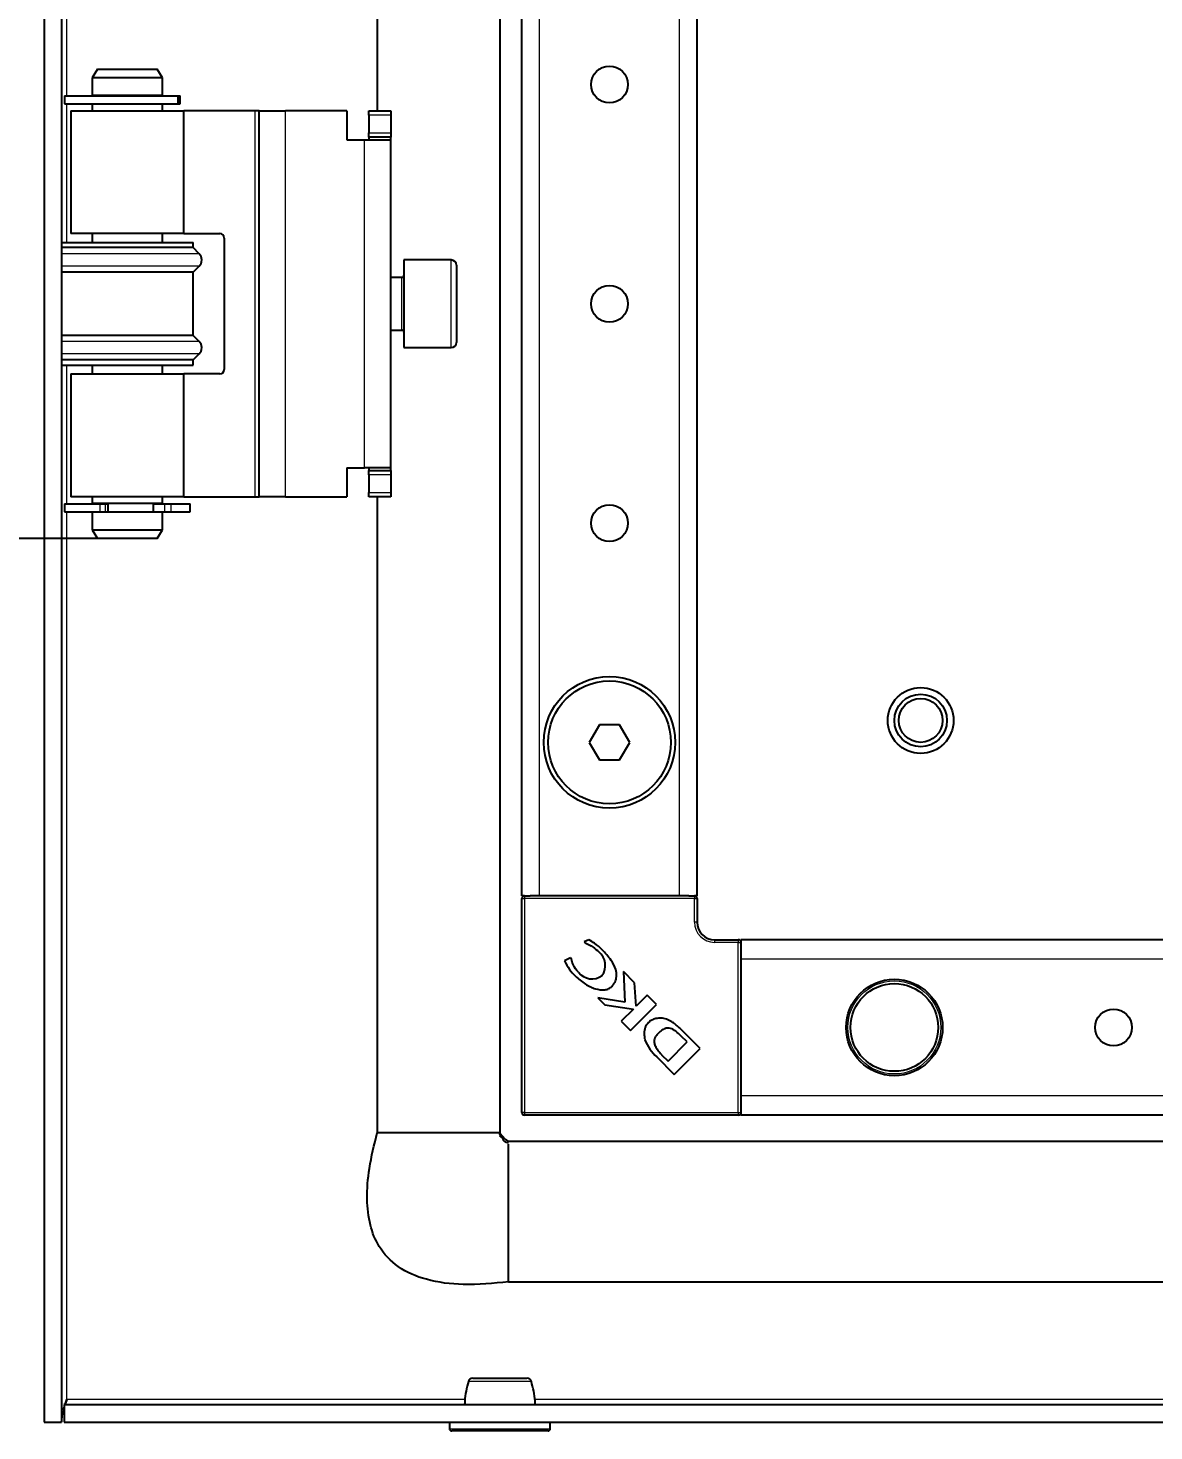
# Model space of a CAD drawing. Header units: millimetres. Extents: x -188 to 1295, y -1228 to 1043.
# Drawn here: x 867.4 to 995.8, y -1101 to -941 of the extents above; entities that cross this region are included whole.
import ezdxf

# ---------------------------------------------------------------- set-up
doc = ezdxf.new("R2010")
doc.units = ezdxf.units.MM
doc.layers.add('FORMAT', color=7, linetype='Continuous')
doc.styles.add('SLDTEXTSTYLE0', font='TXT', dxfattribs={"width": 0.75})
doc.dimstyles.new('SLDDIMSTYLE0', dxfattribs={"dimtxt": 20, "dimasz": 10, "dimexe": 0, "dimexo": 0.0625, "dimgap": 5, "dimtad": 2, "dimdec": 1, "dimrnd": 1e-09, "dimzin": 12, "dimdsep": 46, "dimtxsty": 'SLDTEXTSTYLE0', "dimsah": 1, "dimcen": 0.09, "dimadec": 0, "dimazin": 3, "dimtfac": 1, "dimtofl": 0, "dimtmove": 0, "dimatfit": 3, "dimfxl": 0, "dimfrac": 2, "dimtolj": 1, "dimtzin": 12, "dimarcsym": 0})

# ---------------------------------------------------------------- blocks, each defined once
blk = doc.blocks.new('_D_7')
at = {"layer": 'FORMAT'}
for p, q in [((875.28, 754.27), (676.04, 754.27)), ((677.04, 754.27), (677.04, -999.23)), ((875.28, -999.23), (676.04, -999.23))]:
    blk.add_line(p, q, dxfattribs=at)
for points in [[(677.04, 754.27), (675.5, 744.27), (678.58, 744.27)], [(677.04, -999.23), (678.58, -989.23), (675.5, -989.23)]]:
    blk.add_solid(points, dxfattribs=at)
at = {"layer": 'FORMAT', "insert": (651.26, -163.12), "char_height": 20, "attachment_point": 1, "rotation": 90, "style": 'SLDTEXTSTYLE0'}
blk.add_mtext('1753,5', dxfattribs=at)

msp = doc.modelspace()

# ---------------------------------------------------------------- linework, layer by layer
at = {"color": 7, "linetype": 'Continuous', "lineweight": 25}
for p, q in [((869.21, 855.02), (869.21, -1099.98)), ((871.21, 855.02), (871.21, -1099.98)), ((921.21, 822.02), (921.21, -1066.98)), ((923.71, -1039.98), (923.71, 795.02)), ((943.71, -1039.98), (943.71, 795.02)), ((907.21, -419.48), (907.21, -950.48)), ((875.29, -945.73), (874.71, -946.73)), ((874.71, -946.73), (874.71, -948.73)), ((882.71, -946.73), (874.71, -946.73)), ((875.29, -945.73), (882.13, -945.73)), ((882.71, -946.73), (882.13, -945.73)), ((882.71, -948.73), (882.71, -946.73)), ((871.56, -948.78), (871.56, -949.68)), ((871.56, -948.78), (884.45, -948.78)), ((871.56, -949.68), (884.45, -949.68)), ((879.47, -948.73), (874.71, -948.73)), ((874.71, -949.73), (874.71, -950.48)), ((879.47, -949.73), (874.71, -949.73)), ((875.21, -948.73), (875.21, -948.78)), ((875.21, -949.68), (875.21, -949.73)), ((882.71, -948.73), (879.47, -948.73)), ((882.71, -949.73), (879.47, -949.73)), ((882.21, -948.78), (882.21, -948.73)), ((882.21, -949.73), (882.21, -949.68)), ((882.71, -950.48), (882.71, -949.73)), ((884.45, -948.78), (884.54, -948.78)), ((884.45, -949.68), (884.54, -949.68)), ((884.54, -949.68), (884.54, -948.78)), ((884.54, -948.78), (884.74, -948.78)), ((884.54, -949.68), (884.74, -949.68)), ((884.74, -949.68), (884.74, -948.78)), ((872.26, -950.48), (872.26, -964.48)), ((872.26, -950.48), (885.16, -950.48)), ((885.16, -964.48), (885.16, -950.48)), ((893.26, -950.48), (885.16, -950.48)), ((893.76, -950.48), (893.26, -950.48)), ((893.76, -950.48), (896.76, -950.48)), ((893.76, -994.48), (893.76, -950.48)), ((903.76, -950.48), (896.76, -950.48)), ((903.76, -950.48), (903.76, -953.78)), ((906.26, -950.48), (908.76, -950.48)), ((906.26, -950.98), (906.26, -950.48)), ((906.26, -950.98), (906.26, -952.98)), ((908.76, -950.48), (908.76, -950.98)), ((908.76, -950.98), (908.76, -952.98)), ((906.26, -953.48), (906.26, -952.98)), ((908.76, -952.98), (908.76, -953.48)), ((903.76, -953.78), (905.76, -953.78)), ((905.76, -953.78), (908.76, -953.78)), ((908.76, -953.48), (906.26, -953.48)), ((906.26, -953.48), (906.26, -953.78)), ((908.76, -953.78), (908.76, -953.48)), ((908.76, -991.18), (908.76, -953.78)), ((871.21, -965.48), (886.21, -965.48)), ((885.16, -964.48), (872.26, -964.48)), ((874.71, -964.48), (874.71, -965.48)), ((882.71, -965.48), (882.71, -964.48)), ((885.16, -964.48), (889.26, -964.48)), ((886.21, -966.08), (886.21, -965.48)), ((889.76, -964.98), (889.76, -979.98)), ((886.21, -966.08), (871.21, -966.08)), ((886.91, -966.77), (886.21, -966.08)), ((915.66, -967.48), (910.26, -967.48)), ((910.26, -967.48), (910.26, -977.48)), ((886.21, -968.88), (871.21, -968.88)), ((886.21, -968.88), (886.91, -968.19)), ((886.21, -976.08), (886.21, -968.88)), ((916.26, -968.08), (916.26, -976.88)), ((910.01, -969.48), (908.76, -969.48)), ((908.76, -975.48), (910.01, -975.48)), ((886.21, -976.08), (871.21, -976.08)), ((886.91, -976.76), (886.21, -976.08)), ((886.21, -978.88), (886.91, -978.19)), ((910.26, -977.48), (915.66, -977.48)), ((886.21, -978.88), (871.21, -978.88)), ((871.21, -979.48), (886.21, -979.48)), ((874.71, -979.48), (874.71, -980.48)), ((882.71, -980.48), (882.71, -979.48)), ((886.21, -979.48), (886.21, -978.88)), ((872.26, -980.48), (872.26, -994.48)), ((872.26, -980.48), (885.16, -980.48)), ((885.16, -994.48), (885.16, -980.48)), ((889.26, -980.48), (885.16, -980.48)), ((903.76, -991.18), (905.76, -991.18)), ((903.76, -991.18), (903.76, -994.48)), ((908.76, -991.18), (905.76, -991.18)), ((906.26, -991.18), (906.26, -991.48)), ((906.26, -991.48), (908.76, -991.48)), ((906.26, -991.98), (906.26, -991.48)), ((908.76, -991.48), (908.76, -991.18)), ((908.76, -991.48), (908.76, -991.98)), ((906.26, -991.98), (906.26, -993.98)), ((908.76, -991.98), (908.76, -993.98)), ((885.16, -994.48), (872.26, -994.48)), ((874.71, -994.48), (874.71, -995.23)), ((882.71, -995.23), (882.71, -994.48)), ((885.16, -994.48), (893.26, -994.48)), ((893.26, -994.48), (893.76, -994.48)), ((896.76, -994.48), (893.76, -994.48)), ((896.76, -994.48), (903.76, -994.48)), ((906.26, -994.48), (906.26, -993.98)), ((908.76, -994.48), (906.26, -994.48)), ((907.21, -994.48), (907.21, -1066.98)), ((908.76, -993.98), (908.76, -994.48)), ((871.56, -995.28), (871.56, -996.18)), ((871.56, -995.28), (875.56, -995.28)), ((871.56, -996.18), (875.56, -996.18)), ((879.47, -995.23), (874.71, -995.23)), ((874.71, -996.23), (874.71, -998.23)), ((879.47, -996.23), (874.71, -996.23)), ((875.21, -995.23), (875.21, -995.28)), ((875.21, -996.18), (875.21, -996.23)), ((875.56, -995.28), (876.2, -995.28)), ((875.56, -996.18), (876.2, -996.18)), ((876.2, -995.28), (876.54, -995.28)), ((876.2, -996.18), (876.54, -996.18)), ((876.54, -996.18), (876.54, -995.28)), ((876.54, -995.28), (876.54, -995.28)), ((876.54, -996.18), (876.54, -996.18)), ((882.71, -995.23), (879.47, -995.23)), ((882.71, -996.23), (879.47, -996.23)), ((881.64, -995.28), (881.64, -996.18)), ((881.64, -995.28), (881.66, -995.28)), ((881.64, -996.18), (881.66, -996.18)), ((881.66, -995.28), (882.95, -995.28)), ((881.66, -996.18), (882.95, -996.18)), ((882.21, -995.28), (882.21, -995.23)), ((882.21, -996.23), (882.21, -996.18)), ((882.71, -998.23), (882.71, -996.23)), ((882.95, -995.28), (883.68, -995.28)), ((882.95, -996.18), (883.68, -996.18)), ((883.68, -995.28), (885.86, -995.28)), ((883.68, -996.18), (885.86, -996.18)), ((885.86, -996.18), (885.86, -995.28)), ((874.71, -998.23), (875.29, -999.23)), ((874.71, -998.23), (879.47, -998.23)), ((879.36, -999.23), (875.29, -999.23)), ((882.13, -999.23), (879.36, -999.23)), ((879.47, -998.23), (882.71, -998.23)), ((882.13, -999.23), (882.71, -998.23)), ((932.56, -1020.48), (931.4, -1022.48)), ((934.86, -1020.48), (932.56, -1020.48)), ((936.02, -1022.48), (934.86, -1020.48)), ((931.4, -1022.48), (932.56, -1024.48)), ((934.86, -1024.48), (936.02, -1022.48)), ((932.56, -1024.48), (934.86, -1024.48)), ((924.01, -1039.98), (923.71, -1039.98)), ((923.71, -1064.68), (923.71, -1040.28)), ((924.01, -1039.98), (924.66, -1039.98)), ((925.71, -1039.98), (924.66, -1039.98)), ((941.71, -1039.98), (925.71, -1039.98)), ((942.76, -1039.98), (941.71, -1039.98)), ((942.76, -1039.98), (943.41, -1039.98)), ((943.71, -1039.98), (943.41, -1039.98)), ((943.71, -1040.28), (943.71, -1042.98)), ((931.34, -1044.98), (930.83, -1045.23)), ((930.83, -1045.23), (930.94, -1045.34)), ((945.71, -1044.98), (948.41, -1044.98)), ((1028.71, -1044.98), (948.71, -1044.98)), ((948.71, -1044.98), (948.71, -1045.28)), ((948.71, -1045.28), (948.71, -1046.07)), ((929.25, -1047.04), (928.57, -1047.38)), ((929.39, -1047.18), (929.25, -1047.04)), ((948.71, -1046.07), (948.71, -1047.18)), ((948.71, -1047.18), (948.71, -1062.78)), ((935.3, -1048.61), (935.48, -1052.08)), ((936.58, -1049.89), (935.3, -1048.61)), ((936.76, -1052.55), (936.58, -1049.89)), ((932.38, -1051.61), (933.18, -1052.4)), ((935.48, -1052.08), (932.38, -1051.61)), ((936.1, -1055.33), (939.06, -1052.37)), ((938, -1051.31), (936.76, -1052.55)), ((939.06, -1052.37), (938, -1051.31)), ((933.18, -1052.4), (936.44, -1052.89)), ((936.44, -1052.89), (935.05, -1054.28)), ((935.05, -1054.28), (936.1, -1055.33)), ((942.17, -1055.48), (942.15, -1055.46)), ((944.06, -1057.37), (942.17, -1055.48)), ((940.4, -1058.81), (942.58, -1056.63)), ((942.58, -1056.63), (941.9, -1055.97)), ((939.11, -1058.34), (941.1, -1060.33)), ((939.66, -1058.09), (940.4, -1058.81)), ((941.1, -1060.33), (944.06, -1057.37)), ((948.71, -1062.78), (948.71, -1063.89)), ((948.41, -1064.98), (924.01, -1064.98)), ((948.71, -1063.89), (948.71, -1064.68)), ((948.71, -1064.68), (948.71, -1064.98)), ((1028.71, -1064.98), (948.71, -1064.98)), ((1028.71, -1067.98), (922.21, -1067.98)), ((922.21, -1083.98), (1110.21, -1083.98)), ((871.51, -1097.98), (1160.91, -1097.98)), ((871.51, -1097.98), (871.51, -1099.98)), ((871.61, -1097.98), (871.81, -1097.38)), ((869.21, -1099.98), (871.21, -1099.98)), ((871.51, -1099.98), (1160.91, -1099.98)), ((915.46, -1099.98), (915.46, -1100.73)), ((926.96, -1100.73), (926.96, -1099.98)), ((918.2, -1100.98), (915.71, -1100.98)), ((926.71, -1100.98), (918.2, -1100.98))]:
    msp.add_line(p, q, dxfattribs=at)
at = {"color": 8, "linetype": 'Continuous', "lineweight": 18}
for p, q in [((925.71, -1039.98), (925.71, 795.02)), ((941.71, -1039.98), (941.71, 795.02)), ((871.81, -948.78), (871.81, -421.18)), ((871.81, -965.48), (871.81, -949.68)), ((884.45, -948.78), (884.45, -949.68)), ((893.26, -950.48), (893.26, -994.48)), ((896.76, -994.48), (896.76, -950.48)), ((908.76, -950.98), (906.26, -950.98)), ((906.26, -952.98), (908.76, -952.98)), ((905.76, -991.18), (905.76, -953.78)), ((886.91, -966.77), (871.21, -966.77)), ((915.66, -977.48), (915.66, -967.48)), ((886.91, -968.19), (871.21, -968.19)), ((910.01, -969.89), (910.01, -969.48)), ((910.01, -975.48), (910.01, -969.89)), ((886.91, -976.76), (871.21, -976.76)), ((886.91, -978.19), (871.21, -978.19)), ((871.81, -995.28), (871.81, -979.48)), ((908.76, -991.98), (906.26, -991.98)), ((906.26, -993.98), (908.76, -993.98)), ((871.81, -1097.38), (871.81, -996.18)), ((875.56, -995.28), (875.56, -996.18)), ((876.2, -995.28), (876.2, -996.18)), ((876.54, -995.28), (876.54, -996.18)), ((881.66, -995.28), (881.66, -996.18)), ((882.95, -995.28), (882.95, -996.18)), ((883.68, -995.28), (883.68, -996.18)), ((923.71, -1040.28), (924.01, -1040.28)), ((924.01, -1039.98), (924.01, -1040.28)), ((924.01, -1040.28), (924.01, -1064.68)), ((943.41, -1040.28), (924.01, -1040.28)), ((943.41, -1039.98), (943.41, -1040.28)), ((943.41, -1042.98), (943.41, -1040.28)), ((943.41, -1040.28), (943.71, -1040.28)), ((943.71, -1042.98), (943.41, -1042.98)), ((945.71, -1044.98), (945.71, -1045.28)), ((948.41, -1045.28), (945.71, -1045.28)), ((948.41, -1044.98), (948.41, -1045.28)), ((948.41, -1064.68), (948.41, -1045.28)), ((948.41, -1045.28), (948.71, -1045.28)), ((1028.71, -1047.18), (948.71, -1047.18)), ((1028.71, -1062.78), (948.71, -1062.78)), ((924.01, -1064.68), (923.71, -1064.68)), ((924.01, -1064.68), (948.41, -1064.68)), ((924.01, -1064.68), (924.01, -1064.98)), ((948.41, -1064.68), (948.41, -1064.98)), ((948.41, -1064.68), (948.71, -1064.68)), ((917.24, -1097.38), (871.81, -1097.38)), ((1107.24, -1097.38), (925.18, -1097.38)), ((915.46, -1100.73), (918.07, -1100.73)), ((918.07, -1100.73), (926.96, -1100.73))]:
    msp.add_line(p, q, dxfattribs=at)
at = {"color": 7, "linetype": 'Continuous', "lineweight": 25}
for centre, radius in [((933.71, -947.48), 2.1), ((933.71, -972.48), 2.1), ((933.71, -997.48), 2.1), ((933.71, -1022.48), 7.5), ((933.71, -1022.48), 7), ((969.21, -1019.98), 3.75), ((969.21, -1019.98), 3), ((969.21, -1019.98), 2.5), ((966.21, -1054.98), 5.5), ((966.21, -1054.98), 5), ((991.21, -1054.98), 2.1)]:
    msp.add_circle(centre, radius, dxfattribs=at)
at = {"color": 8, "linetype": 'Continuous', "lineweight": 18}
msp.add_circle((966.21, -1054.98), 5.3, dxfattribs=at)
at = {"color": 7, "linetype": 'Continuous', "lineweight": 25}
for centre, radius, start, end in [((889.26, -964.98), 0.5, 0, 90), ((886.21, -967.48), 1, 314.427, 45.573), ((915.66, -968.08), 0.6, 0, 90), ((910.01, -969.23), 0.25, 270, 360), ((910.01, -975.73), 0.25, 0, 90), ((886.21, -977.48), 1, 314.427, 45.573), ((915.66, -976.88), 0.6, 270, 360), ((889.26, -979.98), 0.5, 270, 0), ((924.01, -1040.28), 0.3, 90, 180), ((943.41, -1040.28), 0.3, 0, 90), ((945.71, -1042.98), 2, 180, 270), ((948.41, -1045.28), 0.3, 0, 90), ((931.3, -1047.91), 1.94, 323.3097, 52.3464), ((931.71, -1047.47), 1.97, 218.454, 305.887), ((942.32, -1054.68), 4.87, 200.3445, 228.7777), ((944.13, -1053.9), 6.12, 216.9888, 223.0744), ((924.01, -1064.68), 0.3, 180, 270), ((948.41, -1064.68), 0.3, 270, 0), ((918.1, -1095.48), 0.5, 89.9637, 164.834), ((924.32, -1095.48), 0.5, 15.2465, 90.046), ((915.71, -1100.73), 0.25, 180, 270), ((926.71, -1100.73), 0.25, 270, 0)]:
    msp.add_arc(centre, radius, start, end, dxfattribs=at)
at = {"color": 8, "linetype": 'Continuous', "lineweight": 18}
msp.add_arc((945.71, -1042.98), 2.3, 180, 270, dxfattribs=at)
at = {"color": 7, "linetype": 'Continuous', "lineweight": 25}
for points, knots in [([(930.94, -1045.34), (931.25, -1045.48), (931.82, -1045.75), (932.28, -1046.17), (932.49, -1046.37)], [0, 0, 0, 0, 0.547643, 1, 1, 1, 1]), ([(932.85, -1046.08), (932.58, -1045.84), (932.12, -1045.41), (931.57, -1045.11), (931.34, -1044.98)], [0, 0, 0, 0, 0.5776526, 1, 1, 1, 1]), ([(928.57, -1047.38), (928.75, -1047.71), (929.09, -1048.34), (929.58, -1048.87), (929.8, -1049.11)], [0, 0, 0, 0, 0.5368, 1, 1, 1, 1]), ([(930.16, -1048.69), (929.95, -1048.43), (929.57, -1047.99), (929.44, -1047.42), (929.39, -1047.18)], [0, 0, 0, 0, 0.5796082, 1, 1, 1, 1]), ([(933.97, -1050.31), (934.11, -1050.15), (934.39, -1049.82), (934.56, -1049.12), (934.43, -1048.24), (933.86, -1047.17), (933.22, -1046.48), (932.85, -1046.08)], [0, 0, 0, 0, 0.130532, 0.266031, 0.423997, 0.666819, 1, 1, 1, 1]), ([(929.8, -1049.11), (930.18, -1049.44), (930.87, -1050.05), (932.04, -1050.6), (932.98, -1050.74), (933.63, -1050.59), (933.86, -1050.4), (933.97, -1050.31)], [0, 0, 0, 0, 0.315674, 0.58952, 0.813199, 0.909026, 1, 1, 1, 1]), ([(940.83, -1054.33), (940.62, -1054.22), (940.23, -1054.01), (939.6, -1053.9), (939.01, -1053.94), (938.47, -1054.14), (938.04, -1054.5), (937.74, -1055.01), (937.63, -1055.67), (937.71, -1056.12), (937.76, -1056.37)], [0, 0, 0, 0, 0.138091, 0.265455, 0.384013, 0.496103, 0.605759, 0.71979, 0.847662, 1, 1, 1, 1]), ([(941.9, -1055.97), (941.7, -1055.78), (941.34, -1055.43), (940.8, -1055.1), (940.35, -1055.04), (940.01, -1055.11), (939.65, -1055.3), (939.44, -1055.49), (939.33, -1055.6)], [0, 0, 0, 0, 0.2746757, 0.5030419, 0.607381, 0.7165791, 0.8434117, 1, 1, 1, 1]), ([(941.67, -1055.01), (941.52, -1054.87), (941.25, -1054.63), (940.96, -1054.42), (940.83, -1054.33)], [0, 0, 0, 0, 0.55183, 1, 1, 1, 1]), ([(942.15, -1055.46), (942.08, -1055.39), (941.92, -1055.23), (941.75, -1055.08), (941.67, -1055.01)], [0, 0, 0, 0, 0.486421, 1, 1, 1, 1]), ([(939.33, -1055.6), (939.24, -1055.7), (939.07, -1055.87), (938.89, -1056.15), (938.8, -1056.42), (938.8, -1056.75), (938.95, -1057.15), (939.14, -1057.43), (939.24, -1057.59)], [0, 0, 0, 0, 0.176808, 0.319231, 0.43938, 0.552395, 0.749205, 1, 1, 1, 1]), ([(922.21, -1083.98), (920.48, -1084.15), (917.34, -1084.45), (913.02, -1083.93), (909.58, -1082.51), (907.37, -1080.19), (906.29, -1077.42), (905.97, -1074.38), (906.26, -1070.81), (906.88, -1068.33), (907.21, -1066.98)], [0, 0, 0, 0, 0.176713, 0.320911, 0.440308, 0.54837, 0.6374, 0.738878, 0.858543, 1, 1, 1, 1]), ([(921.1, -1066.98), (921.07, -1066.98), (920.98, -1066.98), (920.53, -1066.98), (920.23, -1066.98)], [0, 0, 0, 0, 0.350861, 1, 1, 1, 1]), ([(922.21, -1068.14), (922.11, -1068.13), (921.97, -1068.11), (921.82, -1068.04), (921.73, -1067.98), (921.67, -1067.92), (921.63, -1067.85), (921.61, -1067.77), (921.54, -1067.6), (921.37, -1067.52), (921.22, -1067.29), (921.19, -1067.09), (921.17, -1066.98)], [0, 0, 0, 0, 0.146823, 0.202041, 0.247643, 0.28691, 0.323569, 0.360785, 0.40083, 0.628513, 0.79432, 1, 1, 1, 1]), ([(921.21, -1066.98), (921.36, -1067.2), (921.63, -1067.61), (922.03, -1067.87), (922.21, -1067.98)], [0, 0, 0, 0, 0.561561, 1, 1, 1, 1]), ([(922.21, -1083.98), (922.21, -1083.86), (922.21, -1083.62), (922.21, -1081.77), (922.21, -1079.12), (922.21, -1075.98), (922.21, -1072.83), (922.21, -1070.22), (922.21, -1068.59), (922.21, -1068.37), (922.21, -1068.3)], [0, 0, 0, 0, 0.1338561, 0.2677122, 0.4015683, 0.5354244, 0.6692805, 0.8031366, 0.9369927, 1, 1, 1, 1]), ([(917.62, -1095.33), (917.43, -1096.07), (917.21, -1096.93), (917.19, -1097.85), (917.19, -1097.98)], [0, 0, 0, 0, 0.85815, 1, 1, 1, 1]), ([(918.14, -1094.98), (918.13, -1094.98), (918.08, -1094.98), (918.36, -1094.98), (918.88, -1094.98), (919.6, -1094.98), (920.45, -1094.98), (921.52, -1094.98), (922.54, -1094.98), (923.43, -1094.98), (924.04, -1094.98), (924.33, -1094.98), (924.29, -1094.98), (924.28, -1094.98)], [0, 0, 0, 0, 0.03384, 0.141254, 0.248698, 0.315774, 0.423314, 0.530846, 0.63821, 0.745706, 0.853372, 0.960917, 1, 1, 1, 1]), ([(925.23, -1097.98), (925.23, -1097.85), (925.21, -1096.93), (924.99, -1096.07), (924.8, -1095.33)], [0, 0, 0, 0, 0.14185, 1, 1, 1, 1]), ([(871.21, -1099.98), (871.24, -1099.55), (871.27, -1098.99), (871.47, -1098.43), (871.51, -1098.3)], [0, 0, 0, 0, 0.773459, 1, 1, 1, 1]), ([(871.81, -1097.38), (871.76, -1097.54), (871.71, -1097.69), (871.61, -1097.91), (871.56, -1097.98), (871.51, -1097.98)], [0, 0, 0, 0, 0.5, 0.5, 1, 1, 1, 1])]:
    msp.add_open_spline(points, degree=3, knots=knots, dxfattribs=at)
for points in [[(908.19, -1066.98), (907.91, -1066.98), (907.34, -1066.98), (907.25, -1066.98), (907.21, -1066.98)], [(910.64, -1066.98), (910.16, -1066.98), (909.18, -1066.98), (908.52, -1066.98), (908.19, -1066.98)], [(914.21, -1066.98), (913.58, -1066.98), (912.33, -1066.98), (911.2, -1066.98), (910.64, -1066.98)], [(917.78, -1066.98), (917.22, -1066.98), (916.09, -1066.98), (914.84, -1066.98), (914.21, -1066.98)], [(920.23, -1066.98), (919.9, -1066.98), (919.24, -1066.98), (918.27, -1066.98), (917.78, -1066.98)]]:
    msp.add_open_spline(points, degree=3, dxfattribs=at)
at = {"color": 8, "linetype": 'Continuous', "lineweight": 18}
msp.add_open_spline([(924.76, -1095.36), (924.77, -1095.36), (924.82, -1095.36), (924.48, -1095.36), (923.77, -1095.36), (922.75, -1095.36), (921.56, -1095.36), (920.34, -1095.36), (919.35, -1095.36), (918.52, -1095.36), (917.92, -1095.36), (917.59, -1095.36), (917.65, -1095.36), (917.66, -1095.36)], degree=3, knots=[0, 0, 0, 0, 0.038891, 0.14638, 0.253973, 0.361383, 0.468681, 0.576165, 0.683665, 0.750707, 0.858068, 0.965424, 1, 1, 1, 1], dxfattribs=at)

# ---------------------------------------------------------------- dimensions: what is measured, and where the dimension line sits
at = {"layer": 'FORMAT'}
dim = msp.add_linear_dim(base=(677.04, -999.23), p1=(875.29, 754.27), p2=(875.29, -999.23), angle=90, dimstyle='SLDDIMSTYLE0', dxfattribs=at)
dim.commit()
dim.dimension.update_dxf_attribs({"geometry": '_D_7', "text_midpoint": (677.04, -122.48), "dimtype": 160})

doc.saveas('drawing.dxf')
